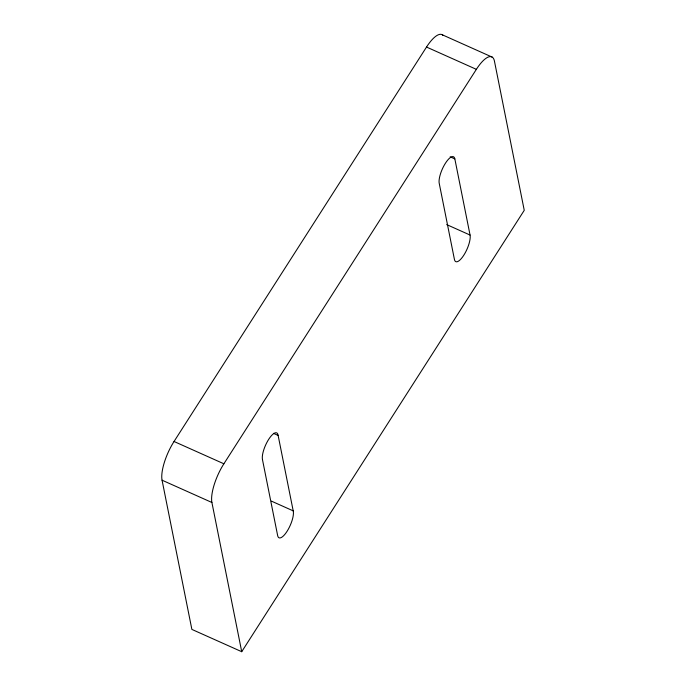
<?xml version="1.0" encoding="UTF-8"?>
<svg xmlns="http://www.w3.org/2000/svg" width="686" height="686" viewBox="0 0 686 686"><rect width="100%" height="100%" fill="white"/><g stroke="black" fill="none" stroke-linecap="round" stroke-linejoin="round"><path stroke-width="1.03" d="M241.721 651.7L211.905 502.486A30.321 9.896 -65.9 0 1 223.885 463.787L476.367 69.346A30.321 9.896 -65.9 0 1 494.435 61.105L524.25 210.319L241.721 651.7L191.874 629.405L162.059 480.191A30.321 9.896 -65.9 0 1 174.038 441.492L426.521 47.051A30.321 9.896 -65.9 0 1 443.165 35.526M442.41 34.849L492.256 57.144M426.521 47.051L476.367 69.346M450.17 156.828L454.844 158.912L470.056 235.049A15.769 5.145 -65.9 0 1 463.65 255.441A15.769 5.145 -65.9 0 1 454.364 259.102L439.289 183.659A15.769 5.145 -65.9 0 1 445.274 163.474A15.769 5.145 -65.9 0 1 454.835 158.92M446.689 224.596L470.056 235.049M273.457 433.338L278.13 435.43L293.205 510.864A15.769 5.145 -65.9 0 1 287.228 531.05A15.769 5.145 -65.9 0 1 277.659 535.612L262.446 459.483M174.038 441.492L223.885 463.787M271.399 501.114L293.205 510.864M162.059 480.191L211.905 502.486M262.446 459.474A15.769 5.145 -65.9 0 1 268.852 439.091A15.769 5.145 -65.9 0 1 278.139 435.421"/></g></svg>
